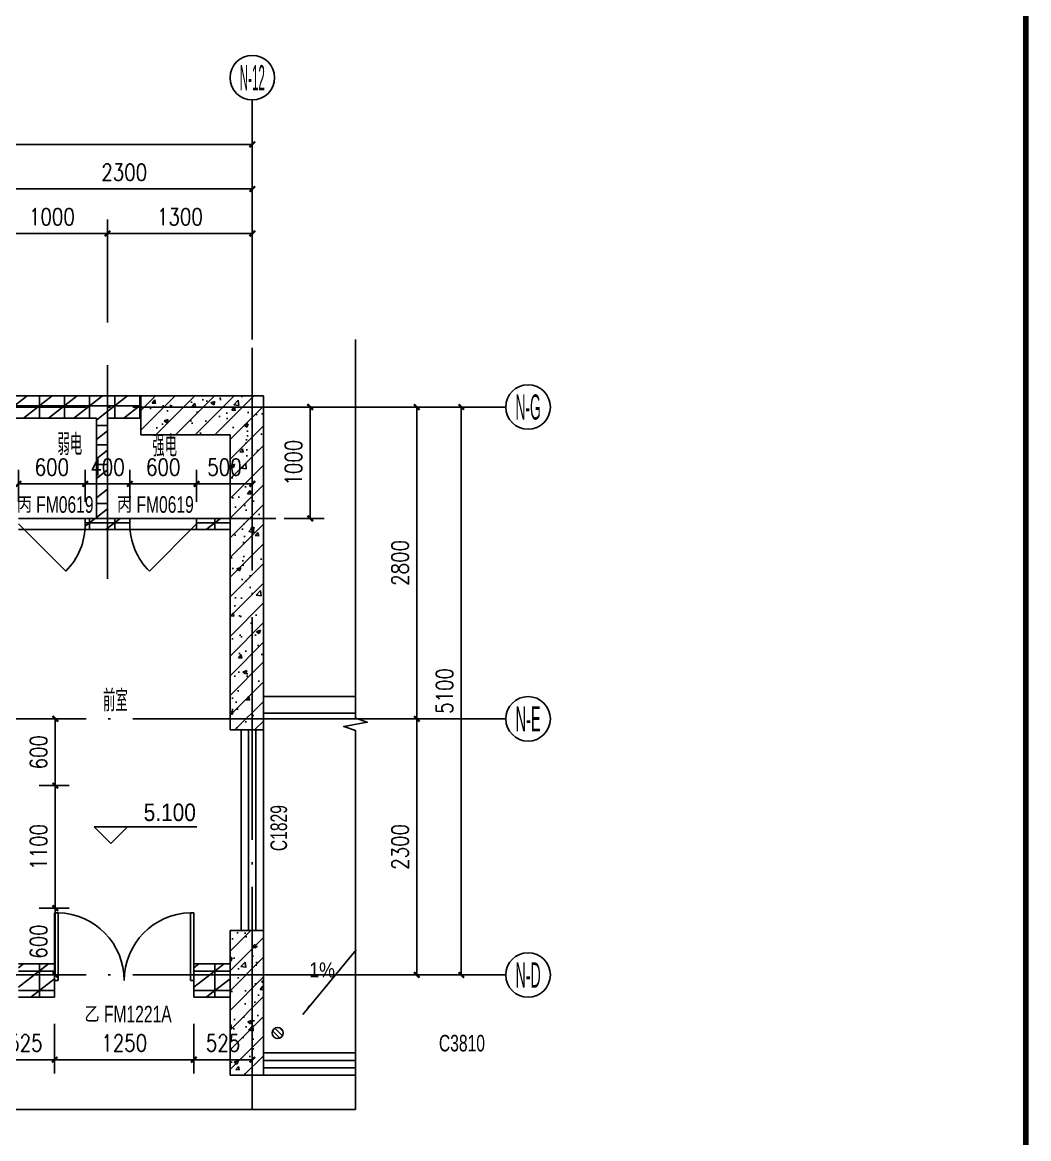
# Model space of a CAD drawing. Extents: x 718358 to 1668613, y -348838 to -159582.
# Drawn here: x 792946 to 801983, y -195230 to -185205 of the extents above; entities that cross this region are included whole.
import ezdxf
from ezdxf.enums import TextEntityAlignment as Align

# ---------------------------------------------------------------- set-up
doc = ezdxf.new("R2010")
doc.units = 0
doc.header["$LTSCALE"] = 1000
doc.linetypes.add('DOTE', pattern=[2.42, 2, -0.2, 0.02, -0.2])
for name, color, linetype in [('建-厨卫用具', 66, 'Continuous'), ('建-图框', 4, 'Continuous'), ('建-墙体', 2, 'Continuous'), ('建-尺寸', 73, 'Continuous'), ('建-影线', 8, 'Continuous'), ('建-房间名', 7, 'Continuous'), ('建-柱子', 6, 'Continuous'), ('建-标高', 3, 'Continuous'), ('建-符号', 3, 'Continuous'), ('建-轴标', 3, 'Continuous'), ('建-轴网', 14, 'DOTE'), ('建-门', 4, 'Continuous'), ('建-门窗', 4, 'Continuous'), ('建-门窗-编号', 7, 'Continuous')]:
    doc.layers.add(name, color=color, linetype=linetype)
doc.styles.add('_TCH_AXIS', font='gt宽度调整.shx', dxfattribs={"bigfont": 'gt国标汉字.shx'})
doc.styles.add('_TCH_DIM', font='gt单线西文.shx', dxfattribs={"width": 0.8, "bigfont": 'gt单线中文.shx'})
doc.styles.add('_TCH_WINDOW', font='gt单线西文.shx', dxfattribs={"height": 3.5, "bigfont": 'gt单线中文.shx'})
doc.styles.add('DIM_FONT', font='SIMPLEX.shx', dxfattribs={"width": 0.8, "bigfont": 'GBCBIG.shx'})
doc.dimstyles.new('DIMN50', dxfattribs={"dimscale": 0.5, "dimtxt": 300, "dimasz": 100, "dimexe": 250, "dimexo": 300, "dimgap": 150, "dimtad": 1, "dimdec": 0, "dimzin": 0, "dimdsep": 46, "dimtxsty": 'DIM_FONT', "dimblk": 'ARCHTICK', "dimcen": 0.09, "dimdle": 1, "dimclrt": 7, "dimazin": 2, "dimtfac": 1, "dimtdec": 0, "dimtix": 1, "dimtmove": 2, "dimatfit": 3, "dimldrblk": 'ARCHTICK', "dimfxl": 1, "dimtolj": 1, "dimtzin": 0, "dimarcsym": 0})
pattern_1 = [(0, (0, 0), (0, 175), []), (37.875, (200, 0), (-84.807639, 109.038328), []), (90, (200, 0), (-225, 1e-14), [])]
pattern_2 = [(45, (0, 0), (-88.388348, 88.388348), []), (50, (0, 0), (358.63009, -31.37607), [37.5, -412.5]), (355, (0, 0), (-69.37567, 376.09607), [30, -330]), (100.4514, (29.9, -2.6), (289.25469, 344.71977), [31.8701, -350.57106]), (46.1842, (0, 100), (533.62052, -82.7595), [56.25, -618.75]), (96.6356, (44.47, 93.1), (467.33135, 487.05894), [47.80514, -525.8565]), (351.1842, (0, 100), (467.33097, 487.0593), [45, -495]), (21, (50, 75), (298.45353, -201.30945), [37.5, -412.5]), (326, (50, 75), (121.65767, 362.57502), [30, -330]), (71.4514, (74.87, 58.22), (420.11131, 161.26525), [31.8701, -350.57106]), (37.5, (0, 0), (6.079928, 166.446927), [0, -326, 0, -335, 0, -331.25]), (7.5, (0, 0), (131.53477, 197.205856), [0, -191, 0, -318.5, 0, -126.25]), (327.5, (-111.5, 0), (266.911218, -11.277436), [0, -125, 0, -390, 0, -517.5]), (317.5, (-161.5, 0), (291.593085, 50.05249), [0, -162.5, 0, -259, 0, -367.5])]

# ---------------------------------------------------------------- blocks, each defined once
blk = doc.blocks.new('A$C28466982')
at = {"layer": '建-厨卫用具'}
h = blk.add_hatch(dxfattribs=at)
h.set_pattern_fill('ANSI31', color=256, scale=20, style=0)
h.set_pattern_definition([(45, (-61544.167, -20665.726), (-22.45064, 22.45064), [])])
edge = h.paths.add_edge_path()
edge.add_arc((50, 50), 50, 0, 360)
blk.add_circle((50, 50), 50, dxfattribs=at)
blk = doc.blocks.new('_ArchTick')
at = {"color": 0, "linetype": 'ByBlock', "const_width": 0.4}
blk.add_lwpolyline([(-0.5, -0.5), (0.5, 0.5)], dxfattribs=at)
blk = doc.blocks.new('*D1020')
at = {"layer": 'Defpoints', "color": 0, "transparency": 16777216}
for p in [(792948, -193160), (793242, -193160), (792948, -193760)]:
    blk.add_point(p, dxfattribs=at)
at = {"layer": '建-尺寸', "color": 0, "lineweight": -2, "transparency": 16777216}
for p, q in [((793098, -193160), (793367, -193160)), ((793242, -193761), (793242, -193159)), ((793098, -193760), (793367, -193760))]:
    blk.add_line(p, q, dxfattribs=at)
at = {"layer": '建-尺寸', "color": 0, "lineweight": -2, "transparency": 16777216, "xscale": 50, "yscale": 50, "zscale": 50}
for p, rotation in [((793242, -193160), 90), ((793242, -193760), 270)]:
    blk.add_blockref('_ArchTick', p, dxfattribs=dict(at, rotation=rotation))
at = {"layer": '建-尺寸', "color": 7, "transparency": 16777216, "insert": (793092, -193460), "char_height": 150, "attachment_point": 5, "rotation": 90, "style": 'DIM_FONT'}
blk.add_mtext('\\A1;600', dxfattribs=at)
blk = doc.blocks.new('*D1021')
at = {"layer": 'Defpoints', "color": 0, "transparency": 16777216}
for p in [(792948, -192060), (793242, -192060), (792948, -193160)]:
    blk.add_point(p, dxfattribs=at)
at = {"layer": '建-尺寸', "color": 0, "lineweight": -2, "transparency": 16777216}
for p, q in [((793098, -192060), (793367, -192060)), ((793242, -193160), (793242, -192059)), ((793098, -193160), (793367, -193160))]:
    blk.add_line(p, q, dxfattribs=at)
at = {"layer": '建-尺寸', "color": 0, "lineweight": -2, "transparency": 16777216, "xscale": 50, "yscale": 50, "zscale": 50}
for p, rotation in [((793242, -192060), 90), ((793242, -193160), 270)]:
    blk.add_blockref('_ArchTick', p, dxfattribs=dict(at, rotation=rotation))
at = {"layer": '建-尺寸', "color": 7, "transparency": 16777216, "insert": (793092, -192610), "char_height": 150, "attachment_point": 5, "rotation": 90, "style": 'DIM_FONT'}
blk.add_mtext('\\A1;1100', dxfattribs=at)
blk = doc.blocks.new('*D1022')
at = {"layer": 'Defpoints', "color": 0, "transparency": 16777216}
for p in [(792948, -191460), (793242, -191460), (792948, -192060)]:
    blk.add_point(p, dxfattribs=at)
at = {"layer": '建-尺寸', "color": 0, "lineweight": -2, "transparency": 16777216}
for p, q in [((793098, -191460), (793367, -191460)), ((793242, -192060), (793242, -191460)), ((793098, -192060), (793367, -192060))]:
    blk.add_line(p, q, dxfattribs=at)
at = {"layer": '建-尺寸', "color": 0, "lineweight": -2, "transparency": 16777216, "xscale": 50, "yscale": 50, "zscale": 50}
for p, rotation in [((793242, -191460), 90), ((793242, -192060), 270)]:
    blk.add_blockref('_ArchTick', p, dxfattribs=dict(at, rotation=rotation))
at = {"layer": '建-尺寸', "color": 7, "transparency": 16777216, "insert": (793092, -191760), "char_height": 150, "attachment_point": 5, "rotation": 90, "style": 'DIM_FONT'}
blk.add_mtext('\\A1;600', dxfattribs=at)
blk = doc.blocks.new('*D1026')
at = {"layer": 'Defpoints', "color": 0, "transparency": 16777216}
for p in [(794486, -194049), (795011, -194049), (795011, -194521)]:
    blk.add_point(p, dxfattribs=at)
at = {"layer": '建-尺寸', "color": 0, "lineweight": -2, "transparency": 16777216}
for p, q in [((794486, -194199), (794486, -194646)), ((795011, -194199), (795011, -194646)), ((794485, -194521), (795011, -194521))]:
    blk.add_line(p, q, dxfattribs=at)
at = {"layer": '建-尺寸', "color": 0, "lineweight": -2, "transparency": 16777216, "xscale": 50, "yscale": 50, "zscale": 50, "rotation": 180}
blk.add_blockref('_ArchTick', (794486, -194521), dxfattribs=at)
at = {"layer": '建-尺寸', "color": 0, "lineweight": -2, "transparency": 16777216, "xscale": 50, "yscale": 50, "zscale": 50}
blk.add_blockref('_ArchTick', (795011, -194521), dxfattribs=at)
at = {"layer": '建-尺寸', "color": 7, "transparency": 16777216, "insert": (794748, -194371), "char_height": 150, "attachment_point": 5, "style": 'DIM_FONT'}
blk.add_mtext('\\A1;525', dxfattribs=at)
blk = doc.blocks.new('*D1027')
at = {"layer": 'Defpoints', "color": 0, "transparency": 16777216}
for p in [(793236, -194049), (794486, -194049), (794486, -194521)]:
    blk.add_point(p, dxfattribs=at)
at = {"layer": '建-尺寸', "color": 0, "lineweight": -2, "transparency": 16777216}
for p, q in [((793236, -194199), (793236, -194646)), ((794486, -194199), (794486, -194646)), ((793235, -194521), (794486, -194521))]:
    blk.add_line(p, q, dxfattribs=at)
at = {"layer": '建-尺寸', "color": 0, "lineweight": -2, "transparency": 16777216, "xscale": 50, "yscale": 50, "zscale": 50, "rotation": 180}
blk.add_blockref('_ArchTick', (793236, -194521), dxfattribs=at)
at = {"layer": '建-尺寸', "color": 0, "lineweight": -2, "transparency": 16777216, "xscale": 50, "yscale": 50, "zscale": 50}
blk.add_blockref('_ArchTick', (794486, -194521), dxfattribs=at)
at = {"layer": '建-尺寸', "color": 7, "transparency": 16777216, "insert": (793861, -194371), "char_height": 150, "attachment_point": 5, "style": 'DIM_FONT'}
blk.add_mtext('\\A1;1250', dxfattribs=at)
blk = doc.blocks.new('*D1028')
at = {"layer": 'Defpoints', "color": 0, "transparency": 16777216}
for p in [(792711, -194049), (793236, -194049), (793236, -194521)]:
    blk.add_point(p, dxfattribs=at)
at = {"layer": '建-尺寸', "color": 0, "lineweight": -2, "transparency": 16777216}
for p, q in [((792711, -194199), (792711, -194646)), ((793236, -194199), (793236, -194646)), ((792710, -194521), (793236, -194521))]:
    blk.add_line(p, q, dxfattribs=at)
at = {"layer": '建-尺寸', "color": 0, "lineweight": -2, "transparency": 16777216, "xscale": 50, "yscale": 50, "zscale": 50, "rotation": 180}
blk.add_blockref('_ArchTick', (792711, -194521), dxfattribs=at)
at = {"layer": '建-尺寸', "color": 0, "lineweight": -2, "transparency": 16777216, "xscale": 50, "yscale": 50, "zscale": 50}
blk.add_blockref('_ArchTick', (793236, -194521), dxfattribs=at)
at = {"layer": '建-尺寸', "color": 7, "transparency": 16777216, "insert": (792973, -194371), "char_height": 150, "attachment_point": 5, "style": 'DIM_FONT'}
blk.add_mtext('\\A1;525', dxfattribs=at)
blk = doc.blocks.new('*D1035')
at = {"layer": 'Defpoints', "color": 0, "transparency": 16777216}
for p in [(795146, -188660), (795531, -188660), (795146, -189660)]:
    blk.add_point(p, dxfattribs=at)
at = {"layer": '建-尺寸', "color": 0, "lineweight": -2, "transparency": 16777216}
for p, q in [((795296, -188660), (795656, -188660)), ((795531, -189661), (795531, -188660)), ((795296, -189660), (795656, -189660))]:
    blk.add_line(p, q, dxfattribs=at)
at = {"layer": '建-尺寸', "color": 0, "lineweight": -2, "transparency": 16777216, "xscale": 50, "yscale": 50, "zscale": 50}
for p, rotation in [((795531, -188660), 90), ((795531, -189660), 270)]:
    blk.add_blockref('_ArchTick', p, dxfattribs=dict(at, rotation=rotation))
at = {"layer": '建-尺寸', "color": 7, "transparency": 16777216, "insert": (795381, -189160), "char_height": 150, "attachment_point": 5, "rotation": 90, "style": 'DIM_FONT'}
blk.add_mtext('\\A1;1000', dxfattribs=at)
blk = doc.blocks.new('*D1037')
at = {"layer": 'Defpoints', "color": 0, "transparency": 16777216}
for p in [(793511, -189350), (792911, -189660), (793511, -189660)]:
    blk.add_point(p, dxfattribs=at)
at = {"layer": '建-尺寸', "color": 0, "lineweight": -2, "transparency": 16777216}
for p, q in [((792911, -189510), (792911, -189225)), ((793511, -189510), (793511, -189225)), ((792910, -189350), (793511, -189350))]:
    blk.add_line(p, q, dxfattribs=at)
at = {"layer": '建-尺寸', "color": 0, "lineweight": -2, "transparency": 16777216, "xscale": 50, "yscale": 50, "zscale": 50, "rotation": 180}
blk.add_blockref('_ArchTick', (792911, -189350), dxfattribs=at)
at = {"layer": '建-尺寸', "color": 0, "lineweight": -2, "transparency": 16777216, "xscale": 50, "yscale": 50, "zscale": 50}
blk.add_blockref('_ArchTick', (793511, -189350), dxfattribs=at)
at = {"layer": '建-尺寸', "color": 7, "transparency": 16777216, "insert": (793211, -189200), "char_height": 150, "attachment_point": 5, "style": 'DIM_FONT'}
blk.add_mtext('\\A1;600', dxfattribs=at)
blk = doc.blocks.new('*D1038')
at = {"layer": 'Defpoints', "color": 0, "transparency": 16777216}
for p in [(793911, -189350), (793511, -189660), (793911, -189660)]:
    blk.add_point(p, dxfattribs=at)
at = {"layer": '建-尺寸', "color": 0, "lineweight": -2, "transparency": 16777216}
for p, q in [((793511, -189510), (793511, -189225)), ((793911, -189510), (793911, -189225)), ((793511, -189350), (793461, -189350)), ((793511, -189350), (793911, -189350)), ((793911, -189350), (793961, -189350))]:
    blk.add_line(p, q, dxfattribs=at)
at = {"layer": '建-尺寸', "color": 0, "lineweight": -2, "transparency": 16777216, "xscale": 50, "yscale": 50, "zscale": 50}
blk.add_blockref('_ArchTick', (793511, -189350), dxfattribs=at)
at = {"layer": '建-尺寸', "color": 0, "lineweight": -2, "transparency": 16777216, "xscale": 50, "yscale": 50, "zscale": 50, "rotation": 180}
blk.add_blockref('_ArchTick', (793911, -189350), dxfattribs=at)
at = {"layer": '建-尺寸', "color": 7, "transparency": 16777216, "insert": (793711, -189200), "char_height": 150, "attachment_point": 5, "style": 'DIM_FONT'}
blk.add_mtext('\\A1;400', dxfattribs=at)
blk = doc.blocks.new('*D1039')
at = {"layer": 'Defpoints', "color": 0, "transparency": 16777216}
for p in [(794511, -189350), (793911, -189660), (794511, -189660)]:
    blk.add_point(p, dxfattribs=at)
at = {"layer": '建-尺寸', "color": 0, "lineweight": -2, "transparency": 16777216}
for p, q in [((793911, -189510), (793911, -189225)), ((794511, -189510), (794511, -189225)), ((793910, -189350), (794511, -189350))]:
    blk.add_line(p, q, dxfattribs=at)
at = {"layer": '建-尺寸', "color": 0, "lineweight": -2, "transparency": 16777216, "xscale": 50, "yscale": 50, "zscale": 50, "rotation": 180}
blk.add_blockref('_ArchTick', (793911, -189350), dxfattribs=at)
at = {"layer": '建-尺寸', "color": 0, "lineweight": -2, "transparency": 16777216, "xscale": 50, "yscale": 50, "zscale": 50}
blk.add_blockref('_ArchTick', (794511, -189350), dxfattribs=at)
at = {"layer": '建-尺寸', "color": 7, "transparency": 16777216, "insert": (794211, -189200), "char_height": 150, "attachment_point": 5, "style": 'DIM_FONT'}
blk.add_mtext('\\A1;600', dxfattribs=at)
blk = doc.blocks.new('*D1040')
at = {"layer": 'Defpoints', "color": 0, "transparency": 16777216}
for p in [(795011, -189350), (794511, -189660), (795011, -189660)]:
    blk.add_point(p, dxfattribs=at)
at = {"layer": '建-尺寸', "color": 0, "lineweight": -2, "transparency": 16777216}
for p, q in [((794511, -189510), (794511, -189225)), ((795011, -189510), (795011, -189225)), ((794510, -189350), (795011, -189350))]:
    blk.add_line(p, q, dxfattribs=at)
at = {"layer": '建-尺寸', "color": 0, "lineweight": -2, "transparency": 16777216, "xscale": 50, "yscale": 50, "zscale": 50, "rotation": 180}
blk.add_blockref('_ArchTick', (794511, -189350), dxfattribs=at)
at = {"layer": '建-尺寸', "color": 0, "lineweight": -2, "transparency": 16777216, "xscale": 50, "yscale": 50, "zscale": 50}
blk.add_blockref('_ArchTick', (795011, -189350), dxfattribs=at)
at = {"layer": '建-尺寸', "color": 7, "transparency": 16777216, "insert": (794761, -189200), "char_height": 150, "attachment_point": 5, "style": 'DIM_FONT'}
blk.add_mtext('\\A1;500', dxfattribs=at)
blk = doc.blocks.new('*D1149')
at = {"layer": 'Defpoints', "color": 0, "transparency": 16777216}
for p in [(796514, -188660), (796888, -188660), (796514, -193760)]:
    blk.add_point(p, dxfattribs=at)
at = {"layer": '建-尺寸', "color": 0, "lineweight": -2, "transparency": 16777216}
for p, q in [((796664, -188660), (797013, -188660)), ((796888, -193761), (796888, -188660)), ((796664, -193760), (797013, -193760))]:
    blk.add_line(p, q, dxfattribs=at)
at = {"layer": '建-尺寸', "color": 0, "lineweight": -2, "transparency": 16777216, "xscale": 50, "yscale": 50, "zscale": 50}
for p, rotation in [((796888, -188660), 90), ((796888, -193760), 270)]:
    blk.add_blockref('_ArchTick', p, dxfattribs=dict(at, rotation=rotation))
at = {"layer": '建-尺寸', "color": 7, "transparency": 16777216, "insert": (796738, -191210), "char_height": 150, "attachment_point": 5, "rotation": 90, "style": 'DIM_FONT'}
blk.add_mtext('\\A1;5100', dxfattribs=at)
blk = doc.blocks.new('*D1150')
at = {"layer": 'Defpoints', "color": 0, "transparency": 16777216}
for p in [(795938, -188660), (796488, -188660), (795938, -191460)]:
    blk.add_point(p, dxfattribs=at)
at = {"layer": '建-尺寸', "color": 0, "lineweight": -2, "transparency": 16777216}
for p, q in [((796088, -188660), (796613, -188660)), ((796488, -191461), (796488, -188660)), ((796088, -191460), (796613, -191460))]:
    blk.add_line(p, q, dxfattribs=at)
at = {"layer": '建-尺寸', "color": 0, "lineweight": -2, "transparency": 16777216, "xscale": 50, "yscale": 50, "zscale": 50}
for p, rotation in [((796488, -188660), 90), ((796488, -191460), 270)]:
    blk.add_blockref('_ArchTick', p, dxfattribs=dict(at, rotation=rotation))
at = {"layer": '建-尺寸', "color": 7, "transparency": 16777216, "insert": (796338, -190060), "char_height": 150, "attachment_point": 5, "rotation": 90, "style": 'DIM_FONT'}
blk.add_mtext('\\A1;2800', dxfattribs=at)
blk = doc.blocks.new('*D1151')
at = {"layer": 'Defpoints', "color": 0, "transparency": 16777216}
for p in [(795938, -191460), (796488, -191460), (795938, -193760)]:
    blk.add_point(p, dxfattribs=at)
at = {"layer": '建-尺寸', "color": 0, "lineweight": -2, "transparency": 16777216}
for p, q in [((796088, -191460), (796613, -191460)), ((796488, -193761), (796488, -191460)), ((796088, -193760), (796613, -193760))]:
    blk.add_line(p, q, dxfattribs=at)
at = {"layer": '建-尺寸', "color": 0, "lineweight": -2, "transparency": 16777216, "xscale": 50, "yscale": 50, "zscale": 50}
for p, rotation in [((796488, -191460), 90), ((796488, -193760), 270)]:
    blk.add_blockref('_ArchTick', p, dxfattribs=dict(at, rotation=rotation))
at = {"layer": '建-尺寸', "color": 7, "transparency": 16777216, "insert": (796338, -192610), "char_height": 150, "attachment_point": 5, "rotation": 90, "style": 'DIM_FONT'}
blk.add_mtext('\\A1;2300', dxfattribs=at)
blk = doc.blocks.new('*D1225')
at = {"layer": 'Defpoints', "color": 0, "transparency": 16777216}
for p in [(795011, -186302), (784111, -188052), (795011, -188052)]:
    blk.add_point(p, dxfattribs=at)
at = {"layer": '建-尺寸', "color": 0, "lineweight": -2, "transparency": 16777216}
for p, q in [((784111, -187902), (784111, -186177)), ((795011, -187902), (795011, -186177)), ((784110, -186302), (795011, -186302))]:
    blk.add_line(p, q, dxfattribs=at)
at = {"layer": '建-尺寸', "color": 0, "lineweight": -2, "transparency": 16777216, "xscale": 50, "yscale": 50, "zscale": 50, "rotation": 180}
blk.add_blockref('_ArchTick', (784111, -186302), dxfattribs=at)
at = {"layer": '建-尺寸', "color": 0, "lineweight": -2, "transparency": 16777216, "xscale": 50, "yscale": 50, "zscale": 50}
blk.add_blockref('_ArchTick', (795011, -186302), dxfattribs=at)
at = {"layer": '建-尺寸', "color": 7, "transparency": 16777216, "insert": (789561, -186152), "char_height": 150, "attachment_point": 5, "style": 'DIM_FONT'}
blk.add_mtext('\\A1;10900', dxfattribs=at)
blk = doc.blocks.new('*D1226')
at = {"layer": 'Defpoints', "color": 0, "transparency": 16777216}
for p in [(795011, -186702), (792711, -188052), (795011, -188052)]:
    blk.add_point(p, dxfattribs=at)
at = {"layer": '建-尺寸', "color": 0, "lineweight": -2, "transparency": 16777216}
for p, q in [((792711, -187902), (792711, -186577)), ((795011, -187902), (795011, -186577)), ((792710, -186702), (795011, -186702))]:
    blk.add_line(p, q, dxfattribs=at)
at = {"layer": '建-尺寸', "color": 0, "lineweight": -2, "transparency": 16777216, "xscale": 50, "yscale": 50, "zscale": 50, "rotation": 180}
blk.add_blockref('_ArchTick', (792711, -186702), dxfattribs=at)
at = {"layer": '建-尺寸', "color": 0, "lineweight": -2, "transparency": 16777216, "xscale": 50, "yscale": 50, "zscale": 50}
blk.add_blockref('_ArchTick', (795011, -186702), dxfattribs=at)
at = {"layer": '建-尺寸', "color": 7, "transparency": 16777216, "insert": (793861, -186552), "char_height": 150, "attachment_point": 5, "style": 'DIM_FONT'}
blk.add_mtext('\\A1;2300', dxfattribs=at)
blk = doc.blocks.new('*D1231')
at = {"layer": 'Defpoints', "color": 0, "transparency": 16777216}
for p in [(795011, -187102), (793711, -188052), (795011, -188052)]:
    blk.add_point(p, dxfattribs=at)
at = {"layer": '建-尺寸', "color": 0, "lineweight": -2, "transparency": 16777216}
for p, q in [((793711, -187902), (793711, -186977)), ((795011, -187902), (795011, -186977)), ((793710, -187102), (795011, -187102))]:
    blk.add_line(p, q, dxfattribs=at)
at = {"layer": '建-尺寸', "color": 0, "lineweight": -2, "transparency": 16777216, "xscale": 50, "yscale": 50, "zscale": 50, "rotation": 180}
blk.add_blockref('_ArchTick', (793711, -187102), dxfattribs=at)
at = {"layer": '建-尺寸', "color": 0, "lineweight": -2, "transparency": 16777216, "xscale": 50, "yscale": 50, "zscale": 50}
blk.add_blockref('_ArchTick', (795011, -187102), dxfattribs=at)
at = {"layer": '建-尺寸', "color": 7, "transparency": 16777216, "insert": (794361, -186952), "char_height": 150, "attachment_point": 5, "style": 'DIM_FONT'}
blk.add_mtext('\\A1;1300', dxfattribs=at)
blk = doc.blocks.new('*D1232')
at = {"layer": 'Defpoints', "color": 0, "transparency": 16777216}
for p in [(793711, -187102), (792711, -188052), (793711, -188052)]:
    blk.add_point(p, dxfattribs=at)
at = {"layer": '建-尺寸', "color": 0, "lineweight": -2, "transparency": 16777216}
for p, q in [((792711, -187902), (792711, -186977)), ((793711, -187902), (793711, -186977)), ((792711, -187102), (793711, -187102))]:
    blk.add_line(p, q, dxfattribs=at)
at = {"layer": '建-尺寸', "color": 0, "lineweight": -2, "transparency": 16777216, "xscale": 50, "yscale": 50, "zscale": 50, "rotation": 180}
blk.add_blockref('_ArchTick', (792711, -187102), dxfattribs=at)
at = {"layer": '建-尺寸', "color": 0, "lineweight": -2, "transparency": 16777216, "xscale": 50, "yscale": 50, "zscale": 50}
blk.add_blockref('_ArchTick', (793711, -187102), dxfattribs=at)
at = {"layer": '建-尺寸', "color": 7, "transparency": 16777216, "insert": (793211, -186952), "char_height": 150, "attachment_point": 5, "style": 'DIM_FONT'}
blk.add_mtext('\\A1;1000', dxfattribs=at)

msp = doc.modelspace()

# ---------------------------------------------------------------- hatches: boundary and pattern name
at = {"layer": '建-影线'}
h = msp.add_hatch(dxfattribs=at)
h.set_pattern_fill('空心砖', color=256, scale=50, style=0)
h.set_pattern_definition(pattern_1)
h.paths.add_polyline_path([(792710.9, -188693.5), (792810.9, -188760.1), (793610.9, -188760.1), (793677.6, -188693.5), (793710.9, -188560.1), (792710.9, -188560.1)])
h = msp.add_hatch(dxfattribs=at)
h.set_pattern_fill('空心砖', color=256, scale=50, style=0)
h.set_pattern_definition(pattern_1)
h.paths.add_polyline_path([(793677.6, -188693.5), (793710.9, -188760.1), (794010.9, -188760.1), (794010.9, -188560.1), (793710.9, -188560.1)])
h = msp.add_hatch(dxfattribs=at)
h.set_pattern_fill('钢筋混凝土', color=256, scale=50, style=0)
h.set_pattern_definition(pattern_2)
h.paths.add_polyline_path([(794810.9, -188910.1), (794810.9, -191560.1), (795110.9, -191560.1), (795110.9, -188560.1), (794010.9, -188560.1), (794010.9, -188910.1)])
h = msp.add_hatch(dxfattribs=at)
h.set_pattern_fill('空心砖', color=256, scale=50, style=0)
h.set_pattern_definition(pattern_1)
h.paths.add_polyline_path([(793677.6, -188693.5), (793610.9, -188760.1), (793610.9, -189660.1), (793677.6, -189693.5), (793710.9, -189660.1), (793710.9, -188760.1)])
h = msp.add_hatch(dxfattribs=at)
h.set_pattern_fill('空心砖', color=256, scale=50, style=0)
h.set_pattern_definition(pattern_1)
h.paths.add_polyline_path([(793610.9, -189660.1), (793510.9, -189660.1), (793510.9, -189760.1), (793710.9, -189760.1), (793677.6, -189693.5)])
h = msp.add_hatch(dxfattribs=at)
h.set_pattern_fill('空心砖', color=256, scale=50, style=0)
h.set_pattern_definition(pattern_1)
h.paths.add_polyline_path([(793710.9, -189760.1), (793910.9, -189760.1), (793910.9, -189660.1), (793710.9, -189660.1), (793677.6, -189693.5)])
h = msp.add_hatch(dxfattribs=at)
h.set_pattern_fill('空心砖', color=256, scale=50, style=0)
h.set_pattern_definition(pattern_1)
h.paths.add_polyline_path([(794810.9, -189760.1), (794810.9, -189660.1), (794510.9, -189660.1), (794510.9, -189760.1)])
h = msp.add_hatch(dxfattribs=at)
h.set_pattern_fill('钢筋混凝土', color=256, scale=50, style=0)
h.set_pattern_definition(pattern_2)
h.paths.add_polyline_path([(795110.9, -193360.1), (794810.9, -193360.1), (794810.9, -194660.1), (795110.9, -194660.1)])
h = msp.add_hatch(dxfattribs=at)
h.set_pattern_fill('空心砖', color=256, scale=50, style=0)
h.set_pattern_definition(pattern_1)
h.paths.add_polyline_path([(792910.9, -193960.1), (793235.9, -193960.1), (793235.9, -193660.1), (792910.9, -193660.1)])
h = msp.add_hatch(dxfattribs=at)
h.set_pattern_fill('空心砖', color=256, scale=50, style=0)
h.set_pattern_definition(pattern_1)
h.paths.add_polyline_path([(794810.9, -193960.1), (794810.9, -193660.1), (794485.9, -193660.1), (794485.9, -193960.1)])
at = {"layer": '建-符号'}
msp.add_hatch(color=256, dxfattribs=at).paths.add_polyline_path([(795464.5, -194116.5), (795528.2, -194039.3), (795517.9, -194030.8)])

# ---------------------------------------------------------------- linework, layer by layer
at = {"color": 5}
for points in [[(795111.2, -191260.1), (795937.9, -191260.1)], [(795111.2, -191410.1), (795937.9, -191410.1)]]:
    msp.add_lwpolyline(points, dxfattribs=at)
at = {"layer": '建-图框', "const_width": 50}
msp.add_lwpolyline([(761658.1, -200480.7), (801958.1, -200480.7), (801958.1, -171780.7), (761658.1, -171780.7)], close=True, dxfattribs=at)
at = {"layer": '建-墙体'}
for p, q in [((792710.9, -188560.1), (793710.9, -188560.1)), ((793710.9, -188560.1), (794010.9, -188560.1)), ((792810.9, -188760.1), (793610.9, -188760.1)), ((793610.9, -188760.1), (793610.9, -189660.1)), ((793710.9, -188760.1), (793710.9, -189660.1)), ((793710.9, -188760.1), (794010.9, -188760.1)), ((793610.9, -189660.1), (793510.9, -189660.1)), ((793510.9, -189660.1), (793510.9, -189760.1)), ((793910.9, -189660.1), (793710.9, -189660.1)), ((793910.9, -189760.1), (793910.9, -189660.1)), ((794810.9, -189660.1), (794510.9, -189660.1)), ((794510.9, -189660.1), (794510.9, -189760.1)), ((793510.9, -189760.1), (793710.9, -189760.1)), ((793710.9, -189760.1), (793910.9, -189760.1)), ((794510.9, -189760.1), (794810.9, -189760.1)), ((793235.9, -193660.1), (792910.9, -193660.1)), ((793235.9, -193960.1), (793235.9, -193660.1)), ((794810.9, -193660.1), (794485.9, -193660.1)), ((794485.9, -193660.1), (794485.9, -193960.1)), ((792910.9, -193960.1), (793235.9, -193960.1)), ((794485.9, -193960.1), (794810.9, -193960.1))]:
    msp.add_line(p, q, dxfattribs=at)
at = {"layer": '建-柱子'}
for p, q in [((795110.9, -188560.1), (794010.9, -188560.1)), ((794010.9, -188560.1), (794010.9, -188910.1)), ((795110.9, -191560.1), (795110.9, -188560.1)), ((794010.9, -188910.1), (794810.9, -188910.1)), ((794810.9, -188910.1), (794810.9, -191560.1)), ((794810.9, -191560.1), (795110.9, -191560.1)), ((795110.9, -193360.1), (794810.9, -193360.1)), ((794810.9, -193360.1), (794810.9, -194660.1)), ((795110.9, -194660.1), (795110.9, -193360.1)), ((794810.9, -194660.1), (795110.9, -194660.1))]:
    msp.add_line(p, q, dxfattribs=at)
at = {"layer": '建-标高'}
for p, q in [((793739.9, -192580.7), (793589.9, -192430.7)), ((793589.9, -192430.7), (794512, -192430.7)), ((793739.9, -192580.7), (793889.9, -192430.7))]:
    msp.add_line(p, q, dxfattribs=at)
at = {"layer": '建-符号'}
for points in [[(795937.9, -194967.3), (795937.9, -191566.1), (795832.9, -191527.9), (796042.9, -191490.9), (795937.9, -191453.6), (795937.9, -188052.4)], [(795944.7, -193534.7), (795464.5, -194116.5)], [(783007.6, -194967.3), (789416.5, -194967.3), (789454.7, -194862.3), (789491.8, -195072.3), (789529, -194967.3), (795937.9, -194967.3)]]:
    msp.add_lwpolyline(points, dxfattribs=at)
at = {"layer": '建-轴标'}
for p, q in [((795010.9, -188052.4), (795010.9, -185902.4)), ((795937.9, -188660.1), (797287.9, -188660.1)), ((795937.9, -191460.1), (797287.9, -191460.1)), ((795937.9, -193760.1), (797287.9, -193760.1))]:
    msp.add_line(p, q, dxfattribs=at)
for centre in [(795010.9, -185702.4), (797487.9, -188660.1), (797487.9, -191460.1), (797487.9, -193760.1)]:
    msp.add_circle(centre, 200, dxfattribs=at)
at = {"layer": '建-轴网'}
for p, q in [((795010.9, -194967.3), (795010.9, -188052.4)), ((793710.9, -190203.3), (793710.9, -188283.2)), ((795937.9, -188660.1), (783007.6, -188660.1)), ((795221.1, -189660.1), (783598.9, -189660.1)), ((795937.9, -191460.1), (783007.6, -191460.1)), ((795937.9, -193760.1), (783007.6, -193760.1))]:
    msp.add_line(p, q, dxfattribs=at)
at = {"layer": '建-门'}
for p, q in [((792910.9, -189660.1), (793510.9, -189660.1)), ((793910.9, -189660.1), (794510.9, -189660.1)), ((792910.9, -189710.1), (793335.2, -190134.4)), ((792910.9, -189760.1), (793510.9, -189760.1)), ((793910.9, -189760.1), (794510.9, -189760.1)), ((794510.9, -189710.1), (794086.6, -190134.4)), ((793235.9, -193810.1), (793235.9, -193200.7)), ((793267.1, -193200.7), (793235.9, -193200.7)), ((793267.1, -193810.1), (793267.1, -193200.7)), ((794454.6, -193810.1), (794454.6, -193200.7)), ((794454.6, -193200.7), (794485.9, -193200.7)), ((794485.9, -193810.1), (794485.9, -193200.7)), ((793235.9, -193810.1), (793267.1, -193810.1)), ((794485.9, -193810.1), (794454.6, -193810.1))]:
    msp.add_line(p, q, dxfattribs=at)
for centre, radius, start, end in [((792910.9, -189710.1), 600, 315, 0), ((794510.9, -189710.1), 600, 180, 225), ((793251.5, -193810.1), 609.4, 360, 88.53072), ((794470.3, -193810.1), 609.4, 91.46928, 180)]:
    msp.add_arc(centre, radius, start, end, dxfattribs=at)
at = {"layer": '建-门窗'}
for p, q in [((794910.9, -191560.1), (794910.9, -193360.1)), ((794910.9, -191560.1), (795110.9, -191560.1)), ((794977.6, -193360.1), (794977.6, -191560.1)), ((795044.2, -193360.1), (795044.2, -191560.1)), ((795110.9, -191560.1), (795110.9, -193360.1)), ((794910.9, -193360.1), (795110.9, -193360.1)), ((795110.9, -194460.1), (795937.9, -194460.1)), ((795110.9, -194660.1), (795110.9, -194460.1)), ((795937.9, -194526.8), (795110.9, -194526.8)), ((795937.9, -194593.5), (795110.9, -194593.5)), ((795110.9, -194660.1), (795937.9, -194660.1))]:
    msp.add_line(p, q, dxfattribs=at)

# ---------------------------------------------------------------- block references
at = {"layer": '建-厨卫用具', "xscale": -1}
msp.add_blockref('A$C28466982', (795288.8, -194330.9), dxfattribs=at)

# ---------------------------------------------------------------- texts
at = {"layer": '建-房间名', "style": 'DIM_FONT', "width": 0.8}
for s, p in [('弱电', (793261.1, -189092.4)), ('强电', (794112.7, -189105.3)), ('前室', (793670.5, -191392.4))]:
    msp.add_text(s, height=192.91, dxfattribs=at).set_placement(p)
at = {"layer": '建-标高', "style": '_TCH_DIM', "width": 0.888889}
msp.add_text('5.100', height=157.5, dxfattribs=at).set_placement((794035.7, -192378.2))
at = {"layer": '建-符号', "style": '_TCH_DIM', "width": 0.888889}
msp.add_text('1%', height=135, dxfattribs=at).set_placement((795521.9, -193782.4, 0))
at = {"layer": '建-轴标', "style": '_TCH_AXIS'}
for s, width, p, p2 in [('N-12', 0.269231, (794897.8, -185815.6), (795124, -185815.6)), ('N-G', 0.333333, (797374.8, -188773.3), (797601.1, -188773.3)), ('N-E', 0.344262, (797374.8, -191573.3), (797601.1, -191573.3)), ('N-D', 0.33871, (797374.8, -193873.3), (797601.1, -193873.3))]:
    msp.add_text(s, height=226.27, dxfattribs=dict(at, width=width)).set_placement(p, p2, align=Align.FIT)
at = {"layer": '建-门窗-编号', "style": '_TCH_WINDOW'}
for s, rotation, p in [('丙', 0, (792895.4, -189610.1)), ('丙', 0, (793795.4, -189610.1)), ('乙', 360, (793503.4, -194185.1))]:
    msp.add_text(s, height=143.3, rotation=rotation, dxfattribs=at).set_placement(p)
at = {"layer": '建-门窗-编号', "style": '_TCH_WINDOW', "width": 0.705882}
for s, rotation, p in [('FM0619', 0, (793070.4, -189610.1)), ('FM0619', 0, (793970.4, -189610.1)), ('C1829', 90, (795322.8, -192648.1)), ('FM1221A', 360, (793678.4, -194185.1)), ('C3810', 360, (796686.8, -194446.5))]:
    msp.add_text(s, height=148.75, rotation=rotation, dxfattribs=at).set_placement(p)

# ---------------------------------------------------------------- dimensions: what is measured, and where the dimension line sits
at = {"layer": '建-尺寸'}
for p1, p2, distance, picture, middle in [((784110.9, -188052.4), (795010.9, -188052.4), 1750, '*D1225', (789560.9, -186152.4)), ((792710.9, -188052.4), (795010.9, -188052.4), 1350, '*D1226', (793860.9, -186552.4)), ((792711, -188052.4), (793710.9, -188052.4), 950, '*D1232', (793210.9, -186952.4)), ((793710.9, -188052.4), (795010.9, -188052.4), 950, '*D1231', (794360.9, -186952.4)), ((795146, -189660.1), (795146, -188660.1), -384.9, '*D1035', (795380.8, -189160.1)), ((795937.9, -191460.1), (795937.9, -188660.1), -550, '*D1150', (796337.9, -190060.1)), ((796513.6, -193760.1), (796513.6, -188660.1), -374.3, '*D1149', (796737.9, -191210.1)), ((792910.9, -189660.1), (793510.9, -189660.1), 310.5, '*D1037', (793210.9, -189199.6)), ((793510.9, -189660.1), (793910.9, -189660.1), 310.5, '*D1038', (793710.9, -189199.6)), ((793910.9, -189660.1), (794510.9, -189660.1), 310.5, '*D1039', (794210.9, -189199.6)), ((794510.9, -189660.1), (795010.9, -189660.1), 310.5, '*D1040', (794760.9, -189199.6)), ((792948.5, -192059.8), (792948.5, -191460.1), -293.9, '*D1022', (793092.3, -191760)), ((795937.9, -193760.1), (795937.9, -191460.1), -550, '*D1151', (796337.9, -192610.1)), ((792948.5, -193159.8), (792948.5, -192059.8), -293.9, '*D1021', (793092.3, -192609.8)), ((792948.5, -193760.1), (792948.5, -193159.8), -293.9, '*D1020', (793092.3, -193460)), ((792710.9, -194049.2), (793235.9, -194049.2), -471.7, '*D1028', (792973.4, -194371)), ((793235.9, -194049.2), (794485.9, -194049.2), -471.7, '*D1027', (793860.9, -194371)), ((794485.9, -194049.2), (795010.9, -194049.2), -471.7, '*D1026', (794748.4, -194371))]:
    dim = msp.add_aligned_dim(p1=p1, p2=p2, distance=distance, dimstyle='DIMN50', dxfattribs=at)
    dim.commit()
    dim.dimension.update_dxf_attribs({"geometry": picture, "text_midpoint": middle})

doc.saveas('drawing.dxf')
